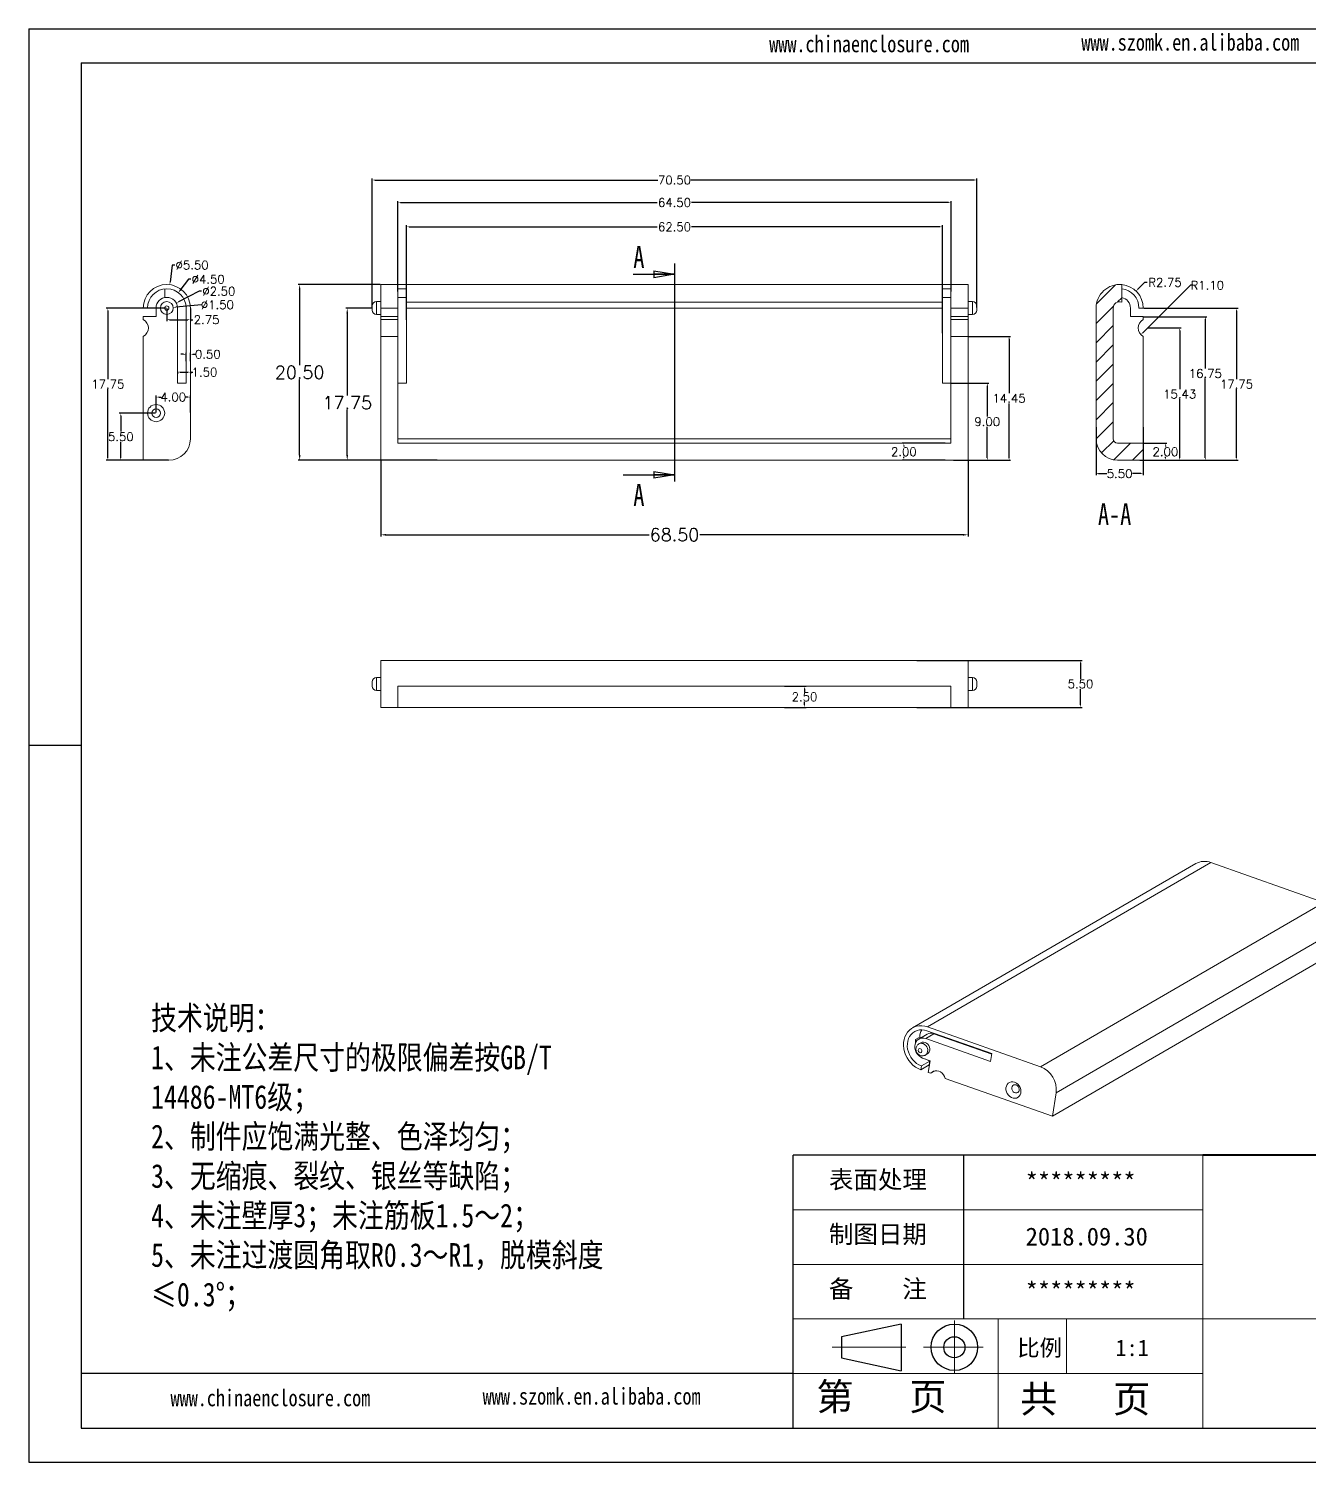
# Model space of a CAD drawing. Header units: inches. Extents: x 3261 to 5228, y 1126 to 1502.
# Drawn here: x 4432 to 4581.4, y 1125.7 to 1292.9 of the extents above; entities that cross this region are included whole.
import ezdxf

# ---------------------------------------------------------------- set-up
doc = ezdxf.new("R2010")
doc.units = ezdxf.units.IN
doc.header["$LTSCALE"] = 15
doc.linetypes.add('CENTER2', pattern=[28.575, 19.05, -3.175, 3.175, -3.175])
doc.layers.add('文字', color=81, linetype='Continuous')
for name, color, linetype, lineweight in [('粗实线', 7, 'Continuous', 30), ('细实线', 3, 'Continuous', 9), ('细点划线', 2, 'CENTER2', 9)]:
    doc.layers.add(name, color=color, linetype=linetype, lineweight=lineweight)
doc.styles.add('SLDTEXTSTYLE0', font='TXT', dxfattribs={"width": 0.75})
doc.styles.get("Standard").update_dxf_attribs({"font": 'txt', "bigfont": 'gbcbig.shx'})
doc.styles.add('宋体', font='', dxfattribs={"width": 0.8, "height": 3.5})
doc.styles.get('宋体').set_extended_font_data('SimSun')
doc.dimstyles.new('1.5', dxfattribs={"dimtxt": 1, "dimasz": 0.3, "dimexe": 0.18, "dimexo": 0.0625, "dimgap": 0.09, "dimtad": 0, "dimtih": 1, "dimtoh": 1, "dimzin": 0, "dimdsep": 46, "dimtxsty": 'Standard', "dimcen": 0, "dimadec": 0, "dimazin": 2, "dimtfac": 1, "dimtofl": 0, "dimtmove": 0, "dimatfit": 3, "dimfxl": 1, "dimtolj": 1, "dimtzin": 0, "dimarcsym": 0})
doc.dimstyles.new('2', dxfattribs={"dimtxt": 1.5, "dimasz": 0.6, "dimexe": 0.18, "dimexo": 0.0625, "dimgap": 0.09, "dimtad": 0, "dimtih": 1, "dimtoh": 1, "dimzin": 0, "dimdsep": 46, "dimtxsty": 'Standard', "dimcen": 0, "dimadec": 0, "dimazin": 2, "dimtfac": 1, "dimtofl": 0, "dimtmove": 0, "dimatfit": 3, "dimfxl": 1, "dimtolj": 1, "dimtzin": 0, "dimarcsym": 0})

# ---------------------------------------------------------------- blocks, each defined once
blk = doc.blocks.new('_CLOSED')
at = {"color": 0, "linetype": 'ByBlock', "lineweight": -2}
for p, q in [((-1, 0.166667), (0, 0)), ((-1, 0.166667), (-1, -0.166667)), ((0, 0), (-1, -0.166667)), ((0, 0), (-1, 0))]:
    blk.add_line(p, q, dxfattribs=at)
blk = doc.blocks.new('*D152')
at = {"color": 0, "lineweight": -2}
for p, q in [((4473.06, 1242.47), (4473.06, 1233.66)), ((4541.56, 1242.47), (4541.56, 1233.66)), ((4473.66, 1233.84), (4504.34, 1233.84)), ((4540.96, 1233.84), (4510.27, 1233.84))]:
    blk.add_line(p, q, dxfattribs=at)
at = {"color": 0}
for points in [[(4473.66, 1233.94), (4473.66, 1233.74), (4473.06, 1233.84)], [(4540.96, 1233.94), (4540.96, 1233.74), (4541.56, 1233.84)]]:
    blk.add_solid(points, dxfattribs=at)
at = {"layer": 'Defpoints', "color": 0}
for p in [(4473.06, 1242.53), (4541.56, 1242.53), (4541.56, 1233.84)]:
    blk.add_point(p, dxfattribs=at)
at = {"color": 0, "insert": (4507.31, 1233.84), "char_height": 1.5, "attachment_point": 5}
blk.add_mtext('\\A1;68.50', dxfattribs=at)
blk = doc.blocks.new('*D153')
at = {"color": 0, "lineweight": -2}
for p, q in [((4472.99, 1263.03), (4463.41, 1263.03)), ((4463.59, 1262.43), (4463.59, 1253.62)), ((4463.59, 1243.13), (4463.59, 1251.94)), ((4476.99, 1242.53), (4463.41, 1242.53))]:
    blk.add_line(p, q, dxfattribs=at)
at = {"color": 0}
for points in [[(4463.49, 1262.43), (4463.69, 1262.43), (4463.59, 1263.03)], [(4463.49, 1243.13), (4463.69, 1243.13), (4463.59, 1242.53)]]:
    blk.add_solid(points, dxfattribs=at)
at = {"layer": 'Defpoints', "color": 0}
for p in [(4463.59, 1263.03), (4473.06, 1263.03), (4477.05, 1242.53)]:
    blk.add_point(p, dxfattribs=at)
at = {"color": 0, "insert": (4463.59, 1252.78), "char_height": 1.5, "attachment_point": 5}
blk.add_mtext('\\A1;20.50', dxfattribs=at)
blk = doc.blocks.new('*D154')
at = {"color": 0, "lineweight": -2}
for p, q in [((4471.99, 1260.28), (4468.96, 1260.28)), ((4469.14, 1259.68), (4469.14, 1250.09)), ((4469.14, 1243.13), (4469.14, 1248.41)), ((4479.61, 1242.53), (4468.96, 1242.53))]:
    blk.add_line(p, q, dxfattribs=at)
at = {"color": 0}
for points in [[(4469.04, 1259.68), (4469.24, 1259.68), (4469.14, 1260.28)], [(4469.04, 1243.13), (4469.24, 1243.13), (4469.14, 1242.53)]]:
    blk.add_solid(points, dxfattribs=at)
at = {"layer": 'Defpoints', "color": 0}
for p in [(4469.14, 1260.28), (4472.06, 1260.28), (4479.67, 1242.53)]:
    blk.add_point(p, dxfattribs=at)
at = {"color": 0, "insert": (4469.14, 1249.25), "char_height": 1.5, "attachment_point": 5}
blk.add_mtext('\\A1;17.75', dxfattribs=at)
blk = doc.blocks.new('*D155')
at = {"color": 0, "lineweight": -2}
for p, q in [((4472.06, 1260.35), (4472.06, 1275.4)), ((4472.36, 1275.22), (4505.38, 1275.22)), ((4542.26, 1275.22), (4509.23, 1275.22)), ((4542.56, 1260.35), (4542.56, 1275.4))]:
    blk.add_line(p, q, dxfattribs=at)
at = {"color": 0}
for points in [[(4472.36, 1275.27), (4472.36, 1275.17), (4472.06, 1275.22)], [(4542.26, 1275.27), (4542.26, 1275.17), (4542.56, 1275.22)]]:
    blk.add_solid(points, dxfattribs=at)
at = {"layer": 'Defpoints', "color": 0}
for p in [(4542.56, 1275.22), (4472.06, 1260.28), (4542.56, 1260.28)]:
    blk.add_point(p, dxfattribs=at)
at = {"color": 0, "insert": (4507.31, 1275.22), "char_height": 1, "attachment_point": 5}
blk.add_mtext('\\A1;70.50', dxfattribs=at)
blk = doc.blocks.new('*D156')
at = {"color": 0, "lineweight": -2}
for p, q in [((4475.06, 1262.2), (4475.06, 1272.77)), ((4475.36, 1272.59), (4505.3, 1272.59)), ((4539.26, 1272.59), (4509.31, 1272.59)), ((4539.56, 1262.2), (4539.56, 1272.77))]:
    blk.add_line(p, q, dxfattribs=at)
at = {"color": 0}
for points in [[(4475.36, 1272.64), (4475.36, 1272.54), (4475.06, 1272.59)], [(4539.26, 1272.64), (4539.26, 1272.54), (4539.56, 1272.59)]]:
    blk.add_solid(points, dxfattribs=at)
at = {"layer": 'Defpoints', "color": 0}
for p in [(4539.56, 1272.59), (4475.06, 1262.14), (4539.56, 1262.14)]:
    blk.add_point(p, dxfattribs=at)
at = {"color": 0, "insert": (4507.31, 1272.59), "char_height": 1, "attachment_point": 5}
blk.add_mtext('\\A1;64.50', dxfattribs=at)
blk = doc.blocks.new('*D157')
at = {"color": 0, "lineweight": -2}
for p, q in [((4476.06, 1258.93), (4476.06, 1269.94)), ((4476.36, 1269.76), (4505.3, 1269.76)), ((4538.26, 1269.76), (4509.31, 1269.76)), ((4538.56, 1257.37), (4538.56, 1269.94))]:
    blk.add_line(p, q, dxfattribs=at)
at = {"color": 0}
for points in [[(4476.36, 1269.81), (4476.36, 1269.71), (4476.06, 1269.76)], [(4538.26, 1269.81), (4538.26, 1269.71), (4538.56, 1269.76)]]:
    blk.add_solid(points, dxfattribs=at)
at = {"layer": 'Defpoints', "color": 0}
for p in [(4538.56, 1269.76), (4476.06, 1258.86), (4538.56, 1257.3)]:
    blk.add_point(p, dxfattribs=at)
at = {"color": 0, "insert": (4507.31, 1269.76), "char_height": 1, "attachment_point": 5}
blk.add_mtext('\\A1;62.50', dxfattribs=at)
blk = doc.blocks.new('*D158')
at = {"color": 0, "lineweight": -2}
for p, q in [((4538.86, 1244.53), (4533.88, 1244.53)), ((4534.06, 1244.23), (4534.06, 1244.12)), ((4538.86, 1242.53), (4533.88, 1242.53)), ((4534.06, 1242.83), (4534.06, 1242.94))]:
    blk.add_line(p, q, dxfattribs=at)
at = {"color": 0}
for points in [[(4534.01, 1244.23), (4534.11, 1244.23), (4534.06, 1244.53)], [(4534.01, 1242.83), (4534.11, 1242.83), (4534.06, 1242.53)]]:
    blk.add_solid(points, dxfattribs=at)
at = {"layer": 'Defpoints', "color": 0}
for p in [(4534.06, 1244.53), (4538.92, 1244.53), (4538.92, 1242.53)]:
    blk.add_point(p, dxfattribs=at)
at = {"color": 0, "insert": (4534.06, 1243.53), "char_height": 1, "attachment_point": 5}
blk.add_mtext('\\A1;2.00', dxfattribs=at)
blk = doc.blocks.new('*D159')
at = {"color": 0, "lineweight": -2}
for p, q in [((4539.62, 1251.53), (4543.97, 1251.53)), ((4543.79, 1251.23), (4543.79, 1247.62)), ((4543.79, 1242.83), (4543.79, 1246.44)), ((4540.55, 1242.53), (4543.97, 1242.53))]:
    blk.add_line(p, q, dxfattribs=at)
at = {"color": 0}
for points in [[(4543.74, 1251.23), (4543.84, 1251.23), (4543.79, 1251.53)], [(4543.74, 1242.83), (4543.84, 1242.83), (4543.79, 1242.53)]]:
    blk.add_solid(points, dxfattribs=at)
at = {"layer": 'Defpoints', "color": 0}
for p in [(4539.56, 1251.53), (4543.79, 1251.53), (4540.49, 1242.53)]:
    blk.add_point(p, dxfattribs=at)
at = {"color": 0, "insert": (4543.79, 1247.03), "char_height": 1, "attachment_point": 5}
blk.add_mtext('\\A1;9.00', dxfattribs=at)
blk = doc.blocks.new('*D160')
at = {"color": 0, "lineweight": -2}
for p, q in [((4541.62, 1256.98), (4546.51, 1256.98)), ((4546.33, 1256.68), (4546.33, 1250.35)), ((4546.33, 1242.83), (4546.33, 1249.17)), ((4539.86, 1242.53), (4546.51, 1242.53))]:
    blk.add_line(p, q, dxfattribs=at)
at = {"color": 0}
for points in [[(4546.28, 1256.68), (4546.38, 1256.68), (4546.33, 1256.98)], [(4546.28, 1242.83), (4546.38, 1242.83), (4546.33, 1242.53)]]:
    blk.add_solid(points, dxfattribs=at)
at = {"layer": 'Defpoints', "color": 0}
for p in [(4541.56, 1256.98), (4546.33, 1256.98), (4539.79, 1242.53)]:
    blk.add_point(p, dxfattribs=at)
at = {"color": 0, "insert": (4546.33, 1249.76), "char_height": 1, "attachment_point": 5}
blk.add_mtext('\\A1;14.45', dxfattribs=at)
blk = doc.blocks.new('*D161')
at = {"color": 0, "lineweight": -2}
for p, q in [((4562.05, 1244.53), (4564.74, 1244.53)), ((4564.56, 1244.23), (4564.56, 1244.12)), ((4562.05, 1242.53), (4564.74, 1242.53)), ((4564.56, 1242.83), (4564.56, 1242.94))]:
    blk.add_line(p, q, dxfattribs=at)
at = {"color": 0}
for points in [[(4564.51, 1244.23), (4564.61, 1244.23), (4564.56, 1244.53)], [(4564.51, 1242.83), (4564.61, 1242.83), (4564.56, 1242.53)]]:
    blk.add_solid(points, dxfattribs=at)
at = {"layer": 'Defpoints', "color": 0}
for p in [(4561.98, 1244.53), (4564.56, 1244.53), (4561.98, 1242.53)]:
    blk.add_point(p, dxfattribs=at)
at = {"color": 0, "insert": (4564.56, 1243.53), "char_height": 1, "attachment_point": 5}
blk.add_mtext('\\A1;2.00', dxfattribs=at)
blk = doc.blocks.new('*D162')
at = {"color": 0, "lineweight": -2}
for p, q in [((4562.55, 1257.96), (4566.41, 1257.96)), ((4566.23, 1257.66), (4566.23, 1250.84)), ((4566.23, 1242.83), (4566.23, 1249.66)), ((4561.58, 1242.53), (4566.41, 1242.53))]:
    blk.add_line(p, q, dxfattribs=at)
at = {"color": 0}
for points in [[(4566.18, 1257.66), (4566.28, 1257.66), (4566.23, 1257.96)], [(4566.18, 1242.83), (4566.28, 1242.83), (4566.23, 1242.53)]]:
    blk.add_solid(points, dxfattribs=at)
at = {"layer": 'Defpoints', "color": 0}
for p in [(4562.48, 1257.96), (4566.23, 1257.96), (4561.52, 1242.53)]:
    blk.add_point(p, dxfattribs=at)
at = {"color": 0, "insert": (4566.23, 1250.25), "char_height": 1, "attachment_point": 5}
blk.add_mtext('\\A1;15.43', dxfattribs=at)
blk = doc.blocks.new('*D163')
at = {"color": 0, "lineweight": -2}
for p, q in [((4562.05, 1259.28), (4569.4, 1259.28)), ((4569.22, 1258.98), (4569.22, 1253.24)), ((4569.22, 1242.83), (4569.22, 1252.06)), ((4561.58, 1242.53), (4569.4, 1242.53))]:
    blk.add_line(p, q, dxfattribs=at)
at = {"color": 0}
for points in [[(4569.17, 1258.98), (4569.27, 1258.98), (4569.22, 1259.28)], [(4569.17, 1242.83), (4569.27, 1242.83), (4569.22, 1242.53)]]:
    blk.add_solid(points, dxfattribs=at)
at = {"layer": 'Defpoints', "color": 0}
for p in [(4561.98, 1259.28), (4569.22, 1259.28), (4561.52, 1242.53)]:
    blk.add_point(p, dxfattribs=at)
at = {"color": 0, "insert": (4569.22, 1252.65), "char_height": 1, "attachment_point": 5}
blk.add_mtext('\\A1;16.75', dxfattribs=at)
blk = doc.blocks.new('*D164')
at = {"color": 0, "lineweight": -2}
for p, q in [((4562.05, 1260.28), (4573.04, 1260.28)), ((4572.86, 1259.98), (4572.86, 1252)), ((4572.86, 1242.83), (4572.86, 1250.82)), ((4561.58, 1242.53), (4573.04, 1242.53))]:
    blk.add_line(p, q, dxfattribs=at)
at = {"color": 0}
for points in [[(4572.81, 1259.98), (4572.91, 1259.98), (4572.86, 1260.28)], [(4572.81, 1242.83), (4572.91, 1242.83), (4572.86, 1242.53)]]:
    blk.add_solid(points, dxfattribs=at)
at = {"layer": 'Defpoints', "color": 0}
for p in [(4561.98, 1260.28), (4572.86, 1260.28), (4561.52, 1242.53)]:
    blk.add_point(p, dxfattribs=at)
at = {"color": 0, "insert": (4572.86, 1251.41), "char_height": 1, "attachment_point": 5}
blk.add_mtext('\\A1;17.75', dxfattribs=at)
blk = doc.blocks.new('*D165')
at = {"color": 0, "lineweight": -2}
for p, q in [((4567.48, 1262.94), (4561.92, 1257.4)), ((4567.78, 1262.94), (4567.48, 1262.94))]:
    blk.add_line(p, q, dxfattribs=at)
at = {"color": 0}
blk.add_solid([(4561.88, 1257.43), (4561.95, 1257.36), (4561.7, 1257.19)], dxfattribs=at)
at = {"layer": 'Defpoints', "color": 0}
for p in [(4562.48, 1257.96), (4561.7, 1257.19)]:
    blk.add_point(p, dxfattribs=at)
at = {"color": 0, "insert": (4569.45, 1262.94), "char_height": 1, "attachment_point": 5}
blk.add_mtext('\\A1;R1.10', dxfattribs=at)
blk = doc.blocks.new('*D166')
at = {"color": 0, "lineweight": -2}
for p, q in [((4562.13, 1263.28), (4561.35, 1262.48)), ((4562.43, 1263.28), (4562.13, 1263.28))]:
    blk.add_line(p, q, dxfattribs=at)
at = {"color": 0}
blk.add_solid([(4561.32, 1262.51), (4561.39, 1262.44), (4561.14, 1262.26)], dxfattribs=at)
at = {"layer": 'Defpoints', "color": 0}
for p in [(4561.14, 1262.26), (4559.23, 1260.28)]:
    blk.add_point(p, dxfattribs=at)
at = {"color": 0, "insert": (4564.52, 1263.28), "char_height": 1, "attachment_point": 5}
blk.add_mtext('\\A1;R2.75', dxfattribs=at)
blk = doc.blocks.new('*D167')
at = {"color": 0, "lineweight": -2}
for p, q in [((4556.48, 1246.41), (4556.48, 1240.79)), ((4561.98, 1246.41), (4561.98, 1240.79)), ((4556.78, 1240.97), (4557.73, 1240.97)), ((4561.68, 1240.97), (4560.74, 1240.97))]:
    blk.add_line(p, q, dxfattribs=at)
at = {"color": 0}
for points in [[(4556.78, 1241.02), (4556.78, 1240.92), (4556.48, 1240.97)], [(4561.68, 1241.02), (4561.68, 1240.92), (4561.98, 1240.97)]]:
    blk.add_solid(points, dxfattribs=at)
at = {"layer": 'Defpoints', "color": 0}
for p in [(4556.48, 1246.47), (4561.98, 1246.47), (4561.98, 1240.97)]:
    blk.add_point(p, dxfattribs=at)
at = {"color": 0, "insert": (4559.23, 1240.97), "char_height": 1, "attachment_point": 5}
blk.add_mtext('\\A1;5.50', dxfattribs=at)
blk = doc.blocks.new('*D168')
at = {"color": 0, "lineweight": -2}
for p, q in [((4446.78, 1248.03), (4442.55, 1248.03)), ((4442.73, 1247.73), (4442.73, 1245.87)), ((4442.73, 1242.83), (4442.73, 1244.69)), ((4448.28, 1242.53), (4442.55, 1242.53))]:
    blk.add_line(p, q, dxfattribs=at)
at = {"color": 0}
for points in [[(4442.68, 1247.73), (4442.78, 1247.73), (4442.73, 1248.03)], [(4442.68, 1242.83), (4442.78, 1242.83), (4442.73, 1242.53)]]:
    blk.add_solid(points, dxfattribs=at)
at = {"layer": 'Defpoints', "color": 0}
for p in [(4442.73, 1248.03), (4446.85, 1248.03), (4448.35, 1242.53)]:
    blk.add_point(p, dxfattribs=at)
at = {"color": 0, "insert": (4442.73, 1245.28), "char_height": 1, "attachment_point": 5}
blk.add_mtext('\\A1;5.50', dxfattribs=at)
blk = doc.blocks.new('*D169')
at = {"color": 0, "lineweight": -2}
for p, q in [((4446.85, 1248.1), (4446.85, 1250.08)), ((4447.15, 1249.9), (4447.42, 1249.9)), ((4450.55, 1249.9), (4450.27, 1249.9)), ((4450.85, 1248.1), (4450.85, 1250.08))]:
    blk.add_line(p, q, dxfattribs=at)
at = {"color": 0}
for points in [[(4447.15, 1249.95), (4447.15, 1249.85), (4446.85, 1249.9)], [(4450.55, 1249.95), (4450.55, 1249.85), (4450.85, 1249.9)]]:
    blk.add_solid(points, dxfattribs=at)
at = {"layer": 'Defpoints', "color": 0}
for p in [(4450.85, 1249.9), (4446.85, 1248.03), (4450.85, 1248.03)]:
    blk.add_point(p, dxfattribs=at)
at = {"color": 0, "insert": (4448.85, 1249.9), "char_height": 1, "attachment_point": 5}
blk.add_mtext('\\A1;4.00', dxfattribs=at)
blk = doc.blocks.new('*D170')
at = {"color": 0, "lineweight": -2}
for p, q in [((4450.05, 1254.89), (4449.75, 1254.89)), ((4450.35, 1254.11), (4450.35, 1255.07)), ((4450.85, 1254.11), (4450.85, 1255.07)), ((4451.15, 1254.89), (4451.45, 1254.89))]:
    blk.add_line(p, q, dxfattribs=at)
at = {"color": 0}
for points in [[(4450.05, 1254.94), (4450.05, 1254.84), (4450.35, 1254.89)], [(4451.15, 1254.94), (4451.15, 1254.84), (4450.85, 1254.89)]]:
    blk.add_solid(points, dxfattribs=at)
at = {"layer": 'Defpoints', "color": 0}
for p in [(4450.85, 1254.89), (4450.35, 1254.04), (4450.85, 1254.04)]:
    blk.add_point(p, dxfattribs=at)
at = {"color": 0, "insert": (4452.87, 1254.89), "char_height": 1, "attachment_point": 5}
blk.add_mtext('\\A1;0.50', dxfattribs=at)
blk = doc.blocks.new('*D171')
at = {"color": 0, "lineweight": -2}
for p, q in [((4449.35, 1252.88), (4449.35, 1252.63)), ((4449.65, 1252.81), (4450.55, 1252.81)), ((4450.85, 1252.88), (4450.85, 1252.63)), ((4450.85, 1252.81), (4451.15, 1252.81))]:
    blk.add_line(p, q, dxfattribs=at)
at = {"color": 0}
for points in [[(4449.65, 1252.86), (4449.65, 1252.76), (4449.35, 1252.81)], [(4450.55, 1252.86), (4450.55, 1252.76), (4450.85, 1252.81)]]:
    blk.add_solid(points, dxfattribs=at)
at = {"layer": 'Defpoints', "color": 0}
for p in [(4449.35, 1252.95), (4450.85, 1252.95), (4450.85, 1252.81)]:
    blk.add_point(p, dxfattribs=at)
at = {"color": 0, "insert": (4452.49, 1252.81), "char_height": 1, "attachment_point": 5}
blk.add_mtext('\\A1;1.50', dxfattribs=at)
blk = doc.blocks.new('*D172')
at = {"color": 0, "lineweight": -2}
for p, q in [((4448.1, 1260.22), (4448.1, 1258.75)), ((4450.85, 1260.22), (4450.85, 1258.75)), ((4448.4, 1258.93), (4450.55, 1258.93)), ((4450.85, 1258.93), (4451.15, 1258.93))]:
    blk.add_line(p, q, dxfattribs=at)
at = {"color": 0}
for points in [[(4448.4, 1258.98), (4448.4, 1258.88), (4448.1, 1258.93)], [(4450.55, 1258.98), (4450.55, 1258.88), (4450.85, 1258.93)]]:
    blk.add_solid(points, dxfattribs=at)
at = {"layer": 'Defpoints', "color": 0}
for p in [(4448.1, 1260.28), (4450.85, 1260.28), (4450.85, 1258.93)]:
    blk.add_point(p, dxfattribs=at)
at = {"color": 0, "insert": (4452.74, 1258.93), "char_height": 1, "attachment_point": 5}
blk.add_mtext('\\A1;2.75', dxfattribs=at)
blk = doc.blocks.new('*D173')
at = {"color": 0, "lineweight": -2}
for p, q in [((4448.73, 1265.3), (4448.48, 1263.31)), ((4449.03, 1265.3), (4448.73, 1265.3))]:
    blk.add_line(p, q, dxfattribs=at)
at = {"color": 0}
blk.add_solid([(4448.43, 1263.32), (4448.53, 1263.3), (4448.44, 1263.01)], dxfattribs=at)
at = {"layer": 'Defpoints', "color": 0}
for p in [(4448.44, 1263.01), (4447.75, 1257.56)]:
    blk.add_point(p, dxfattribs=at)
at = {"color": 0, "insert": (4451.04, 1265.3), "char_height": 1, "attachment_point": 5}
blk.add_mtext('\\A1;∅5.50', dxfattribs=at)
blk = doc.blocks.new('*D174')
at = {"color": 0, "lineweight": -2}
for p, q in [((4450.61, 1263.64), (4449.63, 1262.33)), ((4450.91, 1263.64), (4450.61, 1263.64))]:
    blk.add_line(p, q, dxfattribs=at)
at = {"color": 0}
blk.add_solid([(4449.59, 1262.36), (4449.67, 1262.3), (4449.45, 1262.09)], dxfattribs=at)
at = {"layer": 'Defpoints', "color": 0}
for p in [(4449.45, 1262.09), (4446.75, 1258.48)]:
    blk.add_point(p, dxfattribs=at)
at = {"color": 0, "insert": (4452.92, 1263.64), "char_height": 1, "attachment_point": 5}
blk.add_mtext('\\A1;∅4.50', dxfattribs=at)
blk = doc.blocks.new('*D175')
at = {"color": 0, "lineweight": -2}
for p, q in [((4451.86, 1262.25), (4449.47, 1261)), ((4452.16, 1262.25), (4451.86, 1262.25))]:
    blk.add_line(p, q, dxfattribs=at)
at = {"color": 0}
blk.add_solid([(4449.45, 1261.05), (4449.49, 1260.96), (4449.2, 1260.86)], dxfattribs=at)
at = {"layer": 'Defpoints', "color": 0}
for p in [(4449.2, 1260.86), (4446.99, 1259.7)]:
    blk.add_point(p, dxfattribs=at)
at = {"color": 0, "insert": (4454.17, 1262.25), "char_height": 1, "attachment_point": 5}
blk.add_mtext('\\A1;∅2.50', dxfattribs=at)
blk = doc.blocks.new('*D176')
at = {"color": 0, "lineweight": -2}
blk.add_line((4452.15, 1260.67), (4449.14, 1260.38), dxfattribs=at)
at = {"color": 0}
blk.add_solid([(4449.14, 1260.43), (4449.15, 1260.33), (4448.84, 1260.35)], dxfattribs=at)
at = {"layer": 'Defpoints', "color": 0}
for p in [(4447.35, 1260.21), (4448.84, 1260.35)]:
    blk.add_point(p, dxfattribs=at)
at = {"color": 0, "insert": (4453.99, 1260.67), "char_height": 1, "attachment_point": 5}
blk.add_mtext('\\A1;∅1.50', dxfattribs=at)
blk = doc.blocks.new('*D177')
at = {"color": 0, "lineweight": -2}
for p, q in [((4448.03, 1260.28), (4441.04, 1260.28)), ((4441.22, 1259.98), (4441.22, 1252)), ((4441.22, 1242.83), (4441.22, 1250.82)), ((4447.53, 1242.53), (4441.04, 1242.53))]:
    blk.add_line(p, q, dxfattribs=at)
at = {"color": 0}
for points in [[(4441.17, 1259.98), (4441.27, 1259.98), (4441.22, 1260.28)], [(4441.17, 1242.83), (4441.27, 1242.83), (4441.22, 1242.53)]]:
    blk.add_solid(points, dxfattribs=at)
at = {"layer": 'Defpoints', "color": 0}
for p in [(4441.22, 1260.28), (4448.1, 1260.28), (4447.59, 1242.53)]:
    blk.add_point(p, dxfattribs=at)
at = {"color": 0, "insert": (4441.22, 1251.41), "char_height": 1, "attachment_point": 5}
blk.add_mtext('\\A1;17.75', dxfattribs=at)
blk = doc.blocks.new('*D178')
at = {"color": 0, "lineweight": -2}
for p, q in [((4535.58, 1219.19), (4554.85, 1219.19)), ((4554.67, 1218.89), (4554.67, 1217.03)), ((4554.67, 1213.99), (4554.67, 1215.85)), ((4535.58, 1213.69), (4554.85, 1213.69))]:
    blk.add_line(p, q, dxfattribs=at)
at = {"color": 0}
for points in [[(4554.62, 1218.89), (4554.72, 1218.89), (4554.67, 1219.19)], [(4554.62, 1213.99), (4554.72, 1213.99), (4554.67, 1213.69)]]:
    blk.add_solid(points, dxfattribs=at)
at = {"layer": 'Defpoints', "color": 0}
for p in [(4535.51, 1219.19), (4554.67, 1219.19), (4535.51, 1213.69)]:
    blk.add_point(p, dxfattribs=at)
at = {"color": 0, "insert": (4554.67, 1216.44), "char_height": 1, "attachment_point": 5}
blk.add_mtext('\\A1;5.50', dxfattribs=at)
blk = doc.blocks.new('*D179')
at = {"color": 0, "lineweight": -2}
for p, q in [((4520.12, 1216.19), (4522.65, 1216.19)), ((4522.47, 1215.89), (4522.47, 1215.53)), ((4522.47, 1213.99), (4522.47, 1214.35)), ((4520.12, 1213.69), (4522.65, 1213.69))]:
    blk.add_line(p, q, dxfattribs=at)
at = {"color": 0}
for points in [[(4522.42, 1215.89), (4522.52, 1215.89), (4522.47, 1216.19)], [(4522.42, 1213.99), (4522.52, 1213.99), (4522.47, 1213.69)]]:
    blk.add_solid(points, dxfattribs=at)
at = {"layer": 'Defpoints', "color": 0}
for p in [(4520.06, 1216.19), (4522.47, 1216.19), (4520.06, 1213.69)]:
    blk.add_point(p, dxfattribs=at)
at = {"color": 0, "insert": (4522.47, 1214.94), "char_height": 1, "attachment_point": 5}
blk.add_mtext('\\A1;2.50', dxfattribs=at)

msp = doc.modelspace()

# ---------------------------------------------------------------- hatches: boundary and pattern name
at = {"linetype": 'Continuous', "lineweight": 0}
h = msp.add_hatch(dxfattribs=at)
h.set_pattern_fill('ANSI31', color=4, scale=0.5, style=0)
edge = h.paths.add_edge_path(flags=0)
edge.add_arc((4559.233, 1260.284), 2.75, 84.78409, 180)
edge.add_line((4556.483, 1260.284), (4556.483, 1245.034))
edge.add_arc((4558.983, 1245.034), 2.5, 180, 270)
edge.add_line((4558.983, 1242.534), (4561.983, 1242.534))
edge.add_line((4561.983, 1242.534), (4561.983, 1244.534))
edge.add_line((4561.983, 1244.534), (4558.983, 1244.534))
edge.add_arc((4558.983, 1245.034), 0.5, 180, 270, ccw=False)
edge.add_line((4558.483, 1245.034), (4558.483, 1260.284))
edge.add_arc((4559.233, 1260.284), 0.75, 70.52878, 180, ccw=False)
edge.add_line((4559.483, 1260.991), (4559.483, 1263.023))

# ---------------------------------------------------------------- linework, layer by layer
for p, q in [((4431.986, 1292.872), (4668.476, 1292.872)), ((4431.986, 1292.872), (4431.986, 1125.657)), ((4438.105, 1288.89), (4664.494, 1288.89)), ((4438.105, 1288.89), (4438.105, 1129.638)), ((4438.105, 1209.264), (4431.986, 1209.264)), ((4431.986, 1203.071), (4431.986, 1125.657)), ((4568.943, 1161.488), (4521.167, 1161.488)), ((4521.167, 1129.638), (4521.167, 1161.488)), ((4541.074, 1142.378), (4541.074, 1161.488)), ((4521.167, 1136.008), (4438.105, 1136.008)), ((4438.105, 1129.638), (4664.494, 1129.638)), ((4431.986, 1125.657), (4668.476, 1125.657)), ((4431.986, 1125.657), (4541.472, 1125.657))]:
    msp.add_line(p, q)
at = {"color": 7, "linetype": 'Continuous', "lineweight": 30}
for p, q in [((4502.507, 1264.221), (4507.307, 1264.221)), ((4501.307, 1240.836), (4507.307, 1240.836))]:
    msp.add_line(p, q, dxfattribs=at)
at = {"color": 1}
msp.add_line((4507.307, 1265.494), (4507.307, 1240.074), dxfattribs=at)
at = {"color": 7, "linetype": 'Continuous', "lineweight": 15}
for p, q in [((4447.847, 1261.509), (4447.847, 1262.52)), ((4541.557, 1263.034), (4473.057, 1263.034)), ((4473.057, 1260.284), (4473.057, 1263.034)), ((4475.057, 1263.023), (4539.557, 1263.023)), ((4475.057, 1263.023), (4475.057, 1260.284)), ((4475.057, 1262.52), (4476.057, 1262.52)), ((4476.057, 1262.52), (4476.057, 1261.509)), ((4539.557, 1262.52), (4538.557, 1262.52)), ((4538.557, 1261.509), (4538.557, 1262.52)), ((4539.557, 1260.284), (4539.557, 1263.023)), ((4541.557, 1263.034), (4541.557, 1260.284)), ((4559.483, 1260.991), (4559.483, 1263.023)), ((4473.057, 1261.034), (4472.557, 1261.034)), ((4476.057, 1261.534), (4475.057, 1261.534)), ((4475.057, 1261.509), (4476.057, 1261.509)), ((4476.057, 1261.509), (4476.057, 1260.991)), ((4476.057, 1260.991), (4538.557, 1260.991)), ((4476.057, 1260.284), (4476.057, 1260.991)), ((4539.557, 1261.534), (4538.557, 1261.534)), ((4539.557, 1261.509), (4538.557, 1261.509)), ((4538.557, 1261.509), (4538.557, 1260.991)), ((4538.557, 1260.284), (4538.557, 1260.991)), ((4542.057, 1261.034), (4541.557, 1261.034)), ((4445.847, 1260.284), (4445.347, 1260.284)), ((4446.847, 1259.284), (4445.347, 1259.284)), ((4445.347, 1258.942), (4445.347, 1259.284)), ((4446.847, 1260.284), (4446.847, 1259.284)), ((4449.347, 1251.534), (4449.347, 1260.284)), ((4450.347, 1251.534), (4450.347, 1260.284)), ((4450.847, 1245.034), (4450.847, 1260.284)), ((4472.057, 1260.284), (4472.057, 1260.534)), ((4472.057, 1260.034), (4472.057, 1260.284)), ((4472.557, 1259.534), (4473.057, 1259.534)), ((4475.057, 1260.284), (4473.057, 1260.284)), ((4473.057, 1260.284), (4473.057, 1259.284)), ((4473.057, 1259.284), (4473.057, 1258.942)), ((4473.057, 1259.284), (4475.057, 1259.284)), ((4475.057, 1259.284), (4475.057, 1260.284)), ((4475.057, 1259.284), (4475.057, 1258.942)), ((4476.057, 1260.284), (4538.557, 1260.284)), ((4476.057, 1251.534), (4476.057, 1260.284)), ((4538.557, 1251.534), (4538.557, 1260.284)), ((4541.557, 1260.284), (4539.557, 1260.284)), ((4539.557, 1259.284), (4539.557, 1260.284)), ((4541.557, 1259.284), (4539.557, 1259.284)), ((4539.557, 1258.942), (4539.557, 1259.284)), ((4541.557, 1260.284), (4541.557, 1259.284)), ((4541.557, 1259.534), (4542.057, 1259.534)), ((4541.557, 1258.942), (4541.557, 1259.284)), ((4542.557, 1260.534), (4542.557, 1260.034)), ((4556.483, 1260.284), (4556.483, 1245.034)), ((4558.483, 1260.284), (4558.483, 1245.034)), ((4560.483, 1259.284), (4560.483, 1260.284)), ((4561.983, 1259.284), (4560.483, 1259.284)), ((4561.983, 1260.284), (4561.483, 1260.284)), ((4561.983, 1258.942), (4561.983, 1259.284)), ((4475.057, 1258.942), (4473.057, 1258.942)), ((4473.057, 1256.983), (4473.057, 1258.942)), ((4475.057, 1258.942), (4475.057, 1256.983)), ((4539.557, 1258.942), (4541.557, 1258.942)), ((4539.557, 1256.983), (4539.557, 1258.942)), ((4541.557, 1258.942), (4541.557, 1256.983)), ((4445.347, 1242.534), (4445.347, 1256.983)), ((4473.057, 1256.983), (4473.057, 1242.534)), ((4473.057, 1256.983), (4475.057, 1256.983)), ((4475.057, 1256.983), (4475.057, 1244.534)), ((4539.557, 1244.534), (4539.557, 1256.983)), ((4541.557, 1256.983), (4539.557, 1256.983)), ((4541.557, 1242.534), (4541.557, 1256.983)), ((4561.983, 1244.534), (4561.983, 1256.983)), ((4449.347, 1251.534), (4450.347, 1251.534)), ((4475.057, 1251.534), (4476.057, 1251.534)), ((4539.557, 1251.534), (4538.557, 1251.534)), ((4539.557, 1245.034), (4475.057, 1245.034)), ((4475.057, 1244.534), (4539.557, 1244.534)), ((4561.983, 1244.534), (4558.983, 1244.534)), ((4561.983, 1244.534), (4561.983, 1242.534)), ((4445.347, 1242.534), (4448.347, 1242.534)), ((4473.057, 1242.534), (4541.557, 1242.534)), ((4561.983, 1242.534), (4558.983, 1242.534)), ((4473.057, 1219.186), (4541.557, 1219.186)), ((4473.057, 1213.686), (4473.057, 1219.186)), ((4541.557, 1219.186), (4541.557, 1213.686)), ((4472.057, 1216.186), (4472.057, 1216.686)), ((4473.057, 1217.186), (4472.557, 1217.186)), ((4472.557, 1215.686), (4473.057, 1215.686)), ((4475.057, 1216.186), (4539.557, 1216.186)), ((4475.057, 1216.186), (4475.057, 1213.686)), ((4539.557, 1213.686), (4539.557, 1216.186)), ((4542.057, 1217.186), (4541.557, 1217.186)), ((4541.557, 1215.686), (4542.057, 1215.686)), ((4542.557, 1216.686), (4542.557, 1216.186)), ((4475.057, 1213.686), (4473.057, 1213.686)), ((4475.057, 1213.686), (4539.557, 1213.686)), ((4541.557, 1213.686), (4539.557, 1213.686)), ((4569.874, 1195.61), (4536.818, 1176.45)), ((4569.874, 1195.61), (4583.056, 1190.961)), ((4568.106, 1195.486), (4535.05, 1176.326)), ((4550, 1171.801), (4583.056, 1190.961)), ((4584.864, 1187.923), (4551.808, 1168.763)), ((4584.44, 1185.192), (4551.384, 1166.032)), ((4536.768, 1175.588), (4535.803, 1175.028)), ((4537.571, 1175.644), (4536.606, 1175.085)), ((4544.311, 1173.328), (4536.747, 1175.995)), ((4550, 1171.801), (4536.818, 1176.45)), ((4537.571, 1175.644), (4544.302, 1173.27)), ((4535.426, 1174.96), (4535.909, 1175.24)), ((4535.436, 1174.619), (4535.426, 1174.96)), ((4536.053, 1174.596), (4535.812, 1174.456)), ((4536.07, 1175.183), (4535.909, 1175.24)), ((4544.17, 1172.417), (4536.606, 1175.085)), ((4537.077, 1172.458), (4536.112, 1171.898)), ((4536.253, 1172.809), (4537.117, 1172.504)), ((4536.564, 1173.158), (4536.806, 1173.298)), ((4537.117, 1172.504), (4536.906, 1171.138)), ((4537.006, 1172.003), (4537.077, 1172.458)), ((4544.17, 1172.417), (4544.311, 1173.328)), ((4536.041, 1171.443), (4537.006, 1172.003)), ((4536.112, 1171.898), (4536.041, 1171.443)), ((4537.202, 1171.034), (4536.906, 1171.138)), ((4537.709, 1171.328), (4537.202, 1171.034)), ((4551.384, 1166.032), (4538.895, 1170.437)), ((4551.384, 1166.032), (4551.808, 1168.763))]:
    msp.add_line(p, q, dxfattribs=at)
at = {"color": 8, "linetype": 'Continuous', "lineweight": 15}
for p, q in [((4472.557, 1261.034), (4472.557, 1260.284)), ((4542.057, 1259.534), (4542.057, 1261.034)), ((4472.557, 1260.284), (4472.557, 1259.534)), ((4472.557, 1217.186), (4472.557, 1215.686)), ((4542.057, 1215.686), (4542.057, 1217.186))]:
    msp.add_line(p, q, dxfattribs=at)
at = {"color": 7, "linetype": 'Continuous', "lineweight": 15, "flags": 128}
for points in [[(4536.818, 1176.45), (4536.49, 1176.541), (4536.162, 1176.584), (4535.839, 1176.577), (4535.526, 1176.521), (4535.23, 1176.418), (4534.957, 1176.268), (4534.711, 1176.075), (4534.498, 1175.843), (4534.32, 1175.575), (4534.181, 1175.277), (4534.084, 1174.954), (4534.031, 1174.612), (4534.023, 1174.258), (4534.06, 1173.898), (4534.14, 1173.539), (4534.264, 1173.188), (4534.427, 1172.851), (4534.628, 1172.534), (4534.863, 1172.243), (4535.126, 1171.984), (4535.414, 1171.762), (4535.721, 1171.581), (4536.041, 1171.443)], [(4536.747, 1175.995), (4536.454, 1176.074), (4536.16, 1176.106), (4535.872, 1176.09), (4535.596, 1176.026), (4535.339, 1175.915), (4535.107, 1175.76), (4534.904, 1175.565), (4534.735, 1175.334), (4534.604, 1175.071), (4534.514, 1174.784), (4534.466, 1174.478), (4534.463, 1174.16), (4534.503, 1173.837), (4534.586, 1173.517), (4534.711, 1173.206), (4534.874, 1172.912), (4535.071, 1172.641), (4535.299, 1172.399), (4535.553, 1172.191), (4535.826, 1172.023), (4536.112, 1171.898)], [(4536.606, 1175.085), (4536.377, 1175.139), (4536.151, 1175.141), (4535.937, 1175.091), (4535.745, 1174.991), (4535.582, 1174.846), (4535.456, 1174.661), (4535.373, 1174.445), (4535.336, 1174.207), (4535.347, 1173.957), (4535.406, 1173.708), (4535.508, 1173.468), (4535.652, 1173.25), (4535.829, 1173.062), (4536.032, 1172.913), (4536.253, 1172.809)], [(4535.982, 1173.895), (4535.897, 1173.906), (4535.819, 1173.882), (4535.761, 1173.825), (4535.731, 1173.743), (4535.734, 1173.65), (4535.769, 1173.56), (4535.832, 1173.486), (4535.912, 1173.439), (4535.997, 1173.428), (4536.075, 1173.452), (4536.133, 1173.509), (4536.163, 1173.591), (4536.16, 1173.684), (4536.125, 1173.774), (4536.062, 1173.848), (4535.982, 1173.895)], [(4536.806, 1173.298), (4536.813, 1173.302), (4536.938, 1173.407), (4537.028, 1173.549), (4537.078, 1173.718), (4537.083, 1173.903), (4537.044, 1174.09), (4536.963, 1174.268), (4536.845, 1174.424), (4536.7, 1174.547), (4536.535, 1174.63), (4536.364, 1174.665), (4536.197, 1174.652), (4536.053, 1174.596)], [(4537.077, 1172.458), (4536.767, 1172.595), (4536.629, 1172.676)], [(4537.202, 1171.034), (4537.345, 1171.177), (4537.518, 1171.277), (4537.714, 1171.329), (4537.922, 1171.33), (4538.133, 1171.281), (4538.336, 1171.184), (4538.523, 1171.043), (4538.683, 1170.866), (4538.809, 1170.661), (4538.895, 1170.437)], [(4546.983, 1169.985), (4546.78, 1170.031), (4546.58, 1170.025), (4546.394, 1169.968), (4546.233, 1169.863), (4546.104, 1169.715), (4546.015, 1169.533), (4545.971, 1169.326), (4545.973, 1169.105), (4546.023, 1168.883), (4546.116, 1168.671), (4546.249, 1168.481), (4546.414, 1168.323), (4546.601, 1168.205), (4546.802, 1168.135), (4547.005, 1168.115), (4547.199, 1168.146), (4547.374, 1168.228), (4547.52, 1168.355), (4547.63, 1168.521), (4547.697, 1168.717), (4547.718, 1168.932), (4547.692, 1169.155), (4547.62, 1169.373), (4547.506, 1169.576), (4547.356, 1169.751), (4547.179, 1169.89), (4546.983, 1169.985)], [(4547.154, 1169.669), (4547.01, 1169.694), (4546.873, 1169.667), (4546.76, 1169.591), (4546.682, 1169.474), (4546.647, 1169.329), (4546.659, 1169.171), (4546.717, 1169.018), (4546.815, 1168.886), (4546.942, 1168.79), (4547.085, 1168.74), (4547.227, 1168.741), (4547.353, 1168.794), (4547.451, 1168.892), (4547.508, 1169.025), (4547.52, 1169.178), (4547.484, 1169.336), (4547.404, 1169.48), (4547.29, 1169.595), (4547.154, 1169.669)]]:
    msp.add_lwpolyline(points, dxfattribs=at)
at = {"color": 8, "linetype": 'Continuous', "lineweight": 15, "flags": 128}
msp.add_lwpolyline([(4536.294, 1174.49), (4536.458, 1174.407), (4536.604, 1174.284), (4536.721, 1174.128), (4536.803, 1173.95), (4536.842, 1173.763), (4536.837, 1173.578), (4536.787, 1173.409), (4536.697, 1173.267), (4536.572, 1173.162), (4536.565, 1173.159)], dxfattribs=at)
at = {"color": 7, "linetype": 'Continuous', "lineweight": 15}
for centre, radius in [((4448.097, 1260.284), 0.75), ((4448.097, 1260.284), 0.25), ((4446.847, 1248.034), 1), ((4446.847, 1248.034), 0.5)]:
    msp.add_circle(centre, radius, dxfattribs=at)
for centre, radius, start, end in [((4448.097, 1260.284), 2.75, 0, 180), ((4448.097, 1260.284), 2.25, 0, 180), ((4559.233, 1260.284), 2.75, 84.78409, 180), ((4559.233, 1260.284), 2.75, 0, 84.78409), ((4559.233, 1260.284), 2.25, 0, 83.62063), ((4448.097, 1260.284), 1.25, 0, 180), ((4472.557, 1260.534), 0.5, 90, 180), ((4542.057, 1260.534), 0.5, 0, 90), ((4559.233, 1260.284), 0.75, 70.52878, 180), ((4559.233, 1260.284), 1.25, 0, 78.46304), ((4472.557, 1260.034), 0.5, 180, 270), ((4542.057, 1260.034), 0.5, 270, 0), ((4444.847, 1257.963), 1.1, 297.04182, 62.95818), ((4562.483, 1257.963), 1.1, 117.04182, 242.95818), ((4448.347, 1245.034), 2.5, 270, 0), ((4558.983, 1245.034), 2.5, 180, 270), ((4558.983, 1245.034), 0.5, 180, 270), ((4472.557, 1216.686), 0.5, 90, 180), ((4472.557, 1216.186), 0.5, 180, 270), ((4542.057, 1216.686), 0.5, 0, 90), ((4542.057, 1216.186), 0.5, 270, 0), ((4569.124, 1193.649), 2.1, 69.07206, 118.97957), ((4537.881, 1175.169), 1.973, 151.63804, 177.95213), ((4537.23, 1174.752), 0.955, 69.10163, 118.95), ((4548.982, 1169.139), 2.851, 352.43686, 69.07894)]:
    msp.add_arc(centre, radius, start, end, dxfattribs=at)
at = {"color": 8, "linetype": 'Continuous', "lineweight": 15}
msp.add_arc((4536.09, 1173.955), 0.573, 69.07513, 118.78704, dxfattribs=at)
at = {"color": 7, "linetype": 'Continuous', "lineweight": 15}
msp.add_open_spline([(4535.817, 1174.452), (4535.789, 1174.437), (4535.711, 1174.395), (4535.61, 1174.286), (4535.522, 1174.139), (4535.474, 1173.974), (4535.464, 1173.8), (4535.495, 1173.624), (4535.566, 1173.455), (4535.677, 1173.303), (4535.819, 1173.183), (4535.98, 1173.103), (4536.147, 1173.064), (4536.321, 1173.068), (4536.465, 1173.101), (4536.539, 1173.149), (4536.562, 1173.163)], degree=3, knots=[0, 0, 0, 0, 0.0415795, 0.1173413, 0.191701, 0.2658373, 0.3408451, 0.4175555, 0.4964142, 0.5775183, 0.660632, 0.7359997, 0.8102721, 0.883645, 0.9640129, 1, 1, 1, 1], dxfattribs=at)
at = {"layer": '粗实线', "color": 7, "lineweight": 40}
msp.add_line((4664.494, 1161.488), (4568.943, 1161.488), dxfattribs=at)
at = {"layer": '粗实线', "color": 7}
for p, q in [((4533.757, 1141.782), (4526.797, 1140.307)), ((4533.757, 1141.782), (4533.757, 1136.327)), ((4526.797, 1140.307), (4526.797, 1137.845)), ((4526.797, 1137.845), (4533.757, 1136.327))]:
    msp.add_line(p, q, dxfattribs=at)
for radius in [2.706, 1.231]:
    msp.add_circle((4539.952, 1139.076), radius, dxfattribs=at)
at = {"layer": '细实线', "color": 7}
for p, q in [((4568.943, 1161.488), (4568.943, 1129.638)), ((4568.943, 1155.118), (4521.167, 1155.118)), ((4568.943, 1148.748), (4521.167, 1148.748)), ((4664.494, 1142.378), (4521.167, 1142.378)), ((4545.055, 1142.378), (4545.055, 1129.638)), ((4553.018, 1142.378), (4553.018, 1136.008)), ((4568.943, 1136.008), (4521.167, 1136.008))]:
    msp.add_line(p, q, dxfattribs=at)
at = {"layer": '细点划线', "color": 7}
for p, q in [((4539.952, 1142.191), (4539.952, 1136.008)), ((4525.687, 1139.076), (4534.29, 1139.076)), ((4536.333, 1139.076), (4543.327, 1139.076))]:
    msp.add_line(p, q, dxfattribs=at)

# ---------------------------------------------------------------- block references
at = {"color": 7, "linetype": 'Continuous', "lineweight": 30, "xscale": 2.400000000000091, "yscale": 2.399999999999977, "zscale": 0.4}
for p in [(4507.307, 1264.221), (4507.307, 1240.836)]:
    msp.add_blockref('_CLOSED', p, dxfattribs=at)

# ---------------------------------------------------------------- texts
at = {"color": 7, "linetype": 'Continuous', "char_height": 2.54, "attachment_point": 1, "style": 'SLDTEXTSTYLE0'}
for s, insert in [('A', (4502.507, 1267.511)), ('A', (4502.507, 1239.755)), ('A-A', (4556.698, 1237.51))]:
    msp.add_mtext(s, dxfattribs=dict(at, insert=insert))
at = {"width": 1190.64548, "attachment_point": 1}
for s, insert, char_height in [('{\\fSimHei|b0|i0|c134|p49;表面处理}', (4525.322, 1159.681), 2.09492), ('{\\fSimHei|b0|i0|c134|p49;*********}', (4548.267, 1159.411), 2.09492), ('{\\fSimHei|b0|i0|c134|p49;制图日期}', (4525.322, 1153.311), 2.09492), ('{\\fSimHei|b0|i0|c134|p49;2018.\\fSimHei|b0|i0|c0|p49;09\\fSimHei|b0|i0|c134|p49;.\\fSimHei|b0|i0|c0|p49;30}', (4548.267, 1153.041), 2.094915), ('{\\fSimHei|b0|i0|c134|p49;备    注}', (4525.322, 1146.94), 2.09492), ('{\\fSimHei|b0|i0|c134|p49;*********}', (4548.267, 1146.671), 2.09492)]:
    msp.add_mtext(s, dxfattribs=dict(at, insert=insert, char_height=char_height))
at = {"layer": '文字', "color": 0, "attachment_point": 1, "style": '宋体'}
for s, insert, char_height, width in [('www.chinaenclosure.com', (4518.354, 1292.069), 1.94642, 34.19672), ('www.szomk.en.alibaba.com', (4554.761, 1292.262), 1.94642, 34.19672), ('{\\H1.111x;技术说明：\\P1、未注公差尺寸的极限偏差按GB/T 14486-MT6级；\\P2、制件应饱满光整、色泽均匀；\\P3、无缩痕、裂纹、银丝等缺陷；\\P4、未注壁厚3；未注筋板1.5～2；\\P5、未注过渡圆角取R0.3～R1，脱模斜度≤0.3%%D；}', (4446.264, 1178.876), 2.48832, 56.04792), ('www.chinaenclosure.com', (4448.527, 1134.144), 1.94642, 34.19672), ('www.szomk.en.alibaba.com', (4484.933, 1134.337), 1.94642, 34.19672)]:
    msp.add_mtext(s, dxfattribs=dict(at, insert=insert, char_height=char_height, width=width))
at = {"layer": '细实线', "color": 7, "attachment_point": 1}
for s, insert, char_height, width in [('{\\fSimSun|b0|i0|c134|p54;比例}', (4547.285, 1139.966), 1.91103, 8.38883), ('{\\fSimSun|b0|i0|c134|p54;1:1}', (4558.731, 1139.966), 1.91103, 8.38883), ('{\\fSimSun|b0|i0|c134|p54;第   页}', (4523.847, 1134.913), 3.18505, 23.88787), ('{\\fSimSun|b0|i0|c134|p54; 共   页}', (4545.445, 1134.643), 3.18505, 23.88787)]:
    msp.add_mtext(s, dxfattribs=dict(at, insert=insert, char_height=char_height, width=width))

# ---------------------------------------------------------------- dimensions: what is measured, and where the dimension line sits
dim = msp.add_linear_dim(base=(4542.557, 1275.219), p1=(4472.057, 1260.284), p2=(4542.557, 1260.284), dimstyle='1.5')
dim.commit()
dim.dimension.update_dxf_attribs({"geometry": '*D155', "text_midpoint": (4507.307, 1275.219), "dimtype": 160})
for base, p1, p2, dimstyle, picture, middle in [((4539.557, 1272.591), (4475.057, 1262.138), (4539.557, 1262.138), '1.5', '*D156', (4507.307, 1272.591)), ((4538.557, 1269.762), (4476.057, 1258.864), (4538.557, 1257.303), '1.5', '*D157', (4507.307, 1269.762)), ((4450.847, 1258.925), (4448.097, 1260.284), (4450.847, 1260.284), '1.5', '*D172', (4452.737, 1258.925)), ((4450.847, 1254.886), (4450.347, 1254.043), (4450.847, 1254.043), '1.5', '*D170', (4452.871, 1254.886)), ((4450.847, 1252.809), (4449.347, 1252.946), (4450.847, 1252.946), '1.5', '*D171', (4452.487, 1252.809)), ((4450.847, 1249.901), (4446.847, 1248.034), (4450.847, 1248.034), '1.5', '*D169', (4448.847, 1249.901)), ((4561.983, 1240.973), (4556.483, 1246.471), (4561.983, 1246.471), '1.5', '*D167', (4559.233, 1240.973)), ((4541.557, 1233.839), (4473.057, 1242.534), (4541.557, 1242.534), '2', '*D152', (4507.307, 1233.839))]:
    dim = msp.add_linear_dim(base=base, p1=p1, p2=p2, dimstyle=dimstyle)
    dim.commit()
    dim.dimension.update_dxf_attribs({"geometry": picture, "text_midpoint": middle})
for p1, p2, picture, middle in [((4447.751, 1257.556), (4448.443, 1263.013), '*D173', (4451.04, 1265.303)), ((4446.748, 1258.484), (4449.446, 1262.085), '*D174', (4452.921, 1263.644)), ((4446.99, 1259.705), (4449.205, 1260.864), '*D175', (4454.166, 1262.253)), ((4447.351, 1260.214), (4448.844, 1260.355), '*D176', (4452.153, 1260.668))]:
    dim = msp.add_diameter_dim_2p(p1=p1, p2=p2, dimstyle='1.5')
    dim.commit()
    dim.dimension.update_dxf_attribs({"geometry": picture, "text_midpoint": middle, "dimtype": 163})
for base, p1, p2, dimstyle, picture, middle in [((4463.587, 1263.034), (4477.055, 1242.534), (4473.057, 1263.034), '2', '*D153', (4463.587, 1252.784)), ((4441.218, 1260.284), (4447.588, 1242.534), (4448.097, 1260.284), '1.5', '*D177', (4441.218, 1251.409)), ((4572.863, 1260.284), (4561.518, 1242.534), (4561.983, 1260.284), '1.5', '*D164', (4572.863, 1251.409)), ((4566.227, 1257.963), (4561.518, 1242.534), (4562.483, 1257.963), '1.5', '*D162', (4566.227, 1250.248)), ((4546.328, 1256.983), (4539.794, 1242.534), (4541.557, 1256.983), '1.5', '*D160', (4546.328, 1249.759)), ((4543.793, 1251.534), (4540.488, 1242.534), (4539.557, 1251.534), '1.5', '*D159', (4543.793, 1247.034)), ((4442.73, 1248.034), (4448.347, 1242.534), (4446.847, 1248.034), '1.5', '*D168', (4442.73, 1245.284)), ((4534.06, 1244.534), (4538.923, 1242.534), (4538.923, 1244.534), '1.5', '*D158', (4534.06, 1243.534)), ((4564.556, 1244.534), (4561.983, 1242.534), (4561.983, 1244.534), '1.5', '*D161', (4564.556, 1243.534)), ((4554.666, 1219.186), (4535.514, 1213.686), (4535.514, 1219.186), '1.5', '*D178', (4554.666, 1216.436)), ((4522.473, 1216.186), (4520.059, 1213.686), (4520.059, 1216.186), '1.5', '*D179', (4522.473, 1214.936))]:
    dim = msp.add_linear_dim(base=base, p1=p1, p2=p2, angle=90, dimstyle=dimstyle)
    dim.commit()
    dim.dimension.update_dxf_attribs({"geometry": picture, "text_midpoint": middle})
dim = msp.add_radius_dim(center=(4559.233, 1260.284), mpoint=(4561.144, 1262.262), dimstyle='1.5')
dim.commit()
dim.dimension.update_dxf_attribs({"geometry": '*D166', "text_midpoint": (4564.523, 1263.285), "dimtype": 164})
dim = msp.add_radius_dim(center=(4562.483, 1257.963), mpoint=(4561.704, 1257.186), dimstyle='1.5', override={"dimtmove": 1})
dim.commit()
dim.dimension.update_dxf_attribs({"geometry": '*D165', "text_midpoint": (4567.481, 1262.945), "dimtype": 164})
for base, p1, p2, dimstyle, picture, middle in [((4469.141, 1260.284), (4479.673, 1242.534), (4472.057, 1260.284), '2', '*D154', (4469.141, 1249.251)), ((4569.222, 1259.284), (4561.518, 1242.534), (4561.983, 1259.284), '1.5', '*D163', (4569.222, 1252.651))]:
    dim = msp.add_linear_dim(base=base, p1=p1, p2=p2, angle=90, dimstyle=dimstyle)
    dim.commit()
    dim.dimension.update_dxf_attribs({"geometry": picture, "text_midpoint": middle, "dimtype": 160})

doc.saveas('drawing.dxf')
